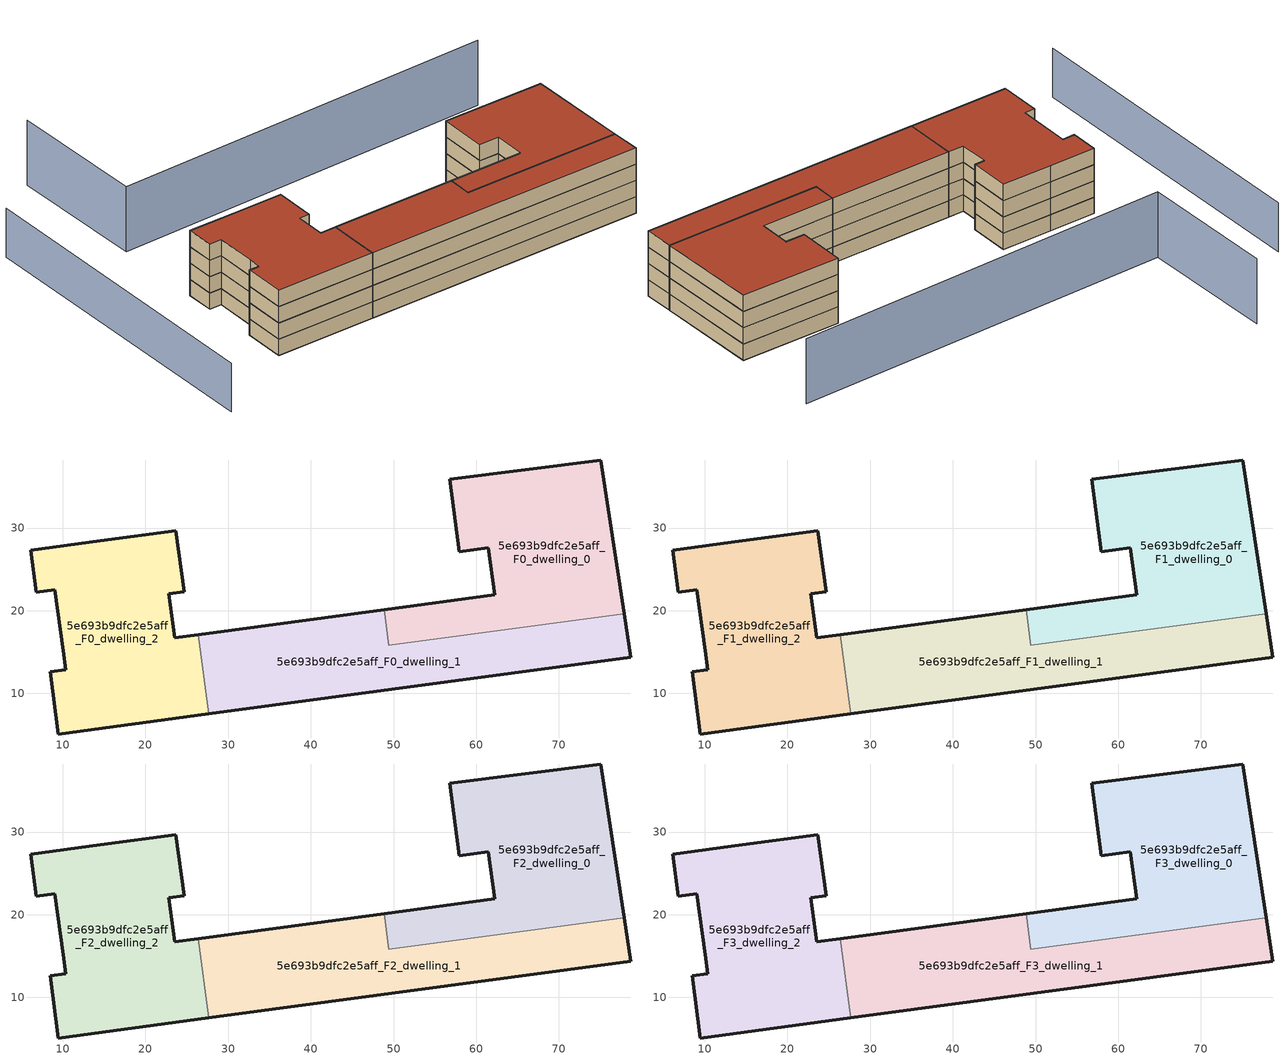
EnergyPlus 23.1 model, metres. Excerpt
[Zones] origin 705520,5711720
5e693b9dfc2e5aff_F0_dwelling_0
 floor ground (EU_floor_Construction): 77.9,19.63 75.07,38.22 56.79,35.92 57.97,27.15 61.48,27.62 62.25,21.92 48.86,20.13 49.43,15.83 z0
 wall outside (EU_wall_Construction): 48.86,20.13 62.25,21.92 61.48,27.62 57.97,27.15 56.79,35.92 75.07,38.22 77.9,19.63 z0:3
 wall to 5e693b9dfc2e5aff_F0_dwelling_1 (EU_wall_Construction): 77.9,19.63 49.43,15.83 48.86,20.13 z0:3
5e693b9dfc2e5aff_F0_dwelling_1
 floor ground (EU_floor_Construction): 78.71,14.34 77.9,19.63 49.43,15.83 48.86,20.13 26.39,17.12 27.67,7.52 z0
 wall outside (EU_wall_Construction): 77.9,19.63 78.71,14.34 27.67,7.52 / 26.39,17.12 48.86,20.13 z0:3
 wall to 5e693b9dfc2e5aff_F0_dwelling_2 (EU_wall_Construction): 27.67,7.52 26.39,17.12 z0:3
5e693b9dfc2e5aff_F0_dwelling_2
 floor ground (EU_floor_Construction): 27.67,7.52 26.39,17.12 23.56,16.74 22.84,22.02 24.68,22.27 23.69,29.68 14.5,28.45 6.11,27.31 6.8,22.25 9.02,22.55 10.03,15.14 10.34,12.85 8.48,12.6 9.48,5.09 z0
 wall outside (EU_wall_Construction): 27.67,7.52 9.48,5.09 8.48,12.6 10.34,12.85 10.03,15.14 9.02,22.55 6.8,22.25 6.11,27.31 14.5,28.45 23.69,29.68 24.68,22.27 22.84,22.02 23.56,16.74 26.39,17.12 z0:3
5e693b9dfc2e5aff_F1_dwelling_0
 floor to 5e693b9dfc2e5aff_F0_dwelling_0 (EU_floor_Construction): 77.9,19.63 75.07,38.22 56.79,35.92 57.97,27.15 61.48,27.62 62.25,21.92 48.86,20.13 49.43,15.83 z3
 wall outside (EU_wall_Construction): 48.86,20.13 62.25,21.92 61.48,27.62 57.97,27.15 56.79,35.92 75.07,38.22 77.9,19.63 z3:6
 wall to 5e693b9dfc2e5aff_F1_dwelling_1 (EU_wall_Construction): 77.9,19.63 49.43,15.83 48.86,20.13 z3:6
5e693b9dfc2e5aff_F1_dwelling_1
 floor to 5e693b9dfc2e5aff_F0_dwelling_1 (EU_floor_Construction): 78.71,14.34 77.9,19.63 49.43,15.83 48.86,20.13 26.39,17.12 27.67,7.52 z3
 wall outside (EU_wall_Construction): 77.9,19.63 78.71,14.34 27.67,7.52 / 26.39,17.12 48.86,20.13 z3:6
 wall to 5e693b9dfc2e5aff_F1_dwelling_2 (EU_wall_Construction): 27.67,7.52 26.39,17.12 z3:6
5e693b9dfc2e5aff_F1_dwelling_2
 floor to 5e693b9dfc2e5aff_F0_dwelling_2 (EU_floor_Construction): 27.67,7.52 26.39,17.12 23.56,16.74 22.84,22.02 24.68,22.27 23.69,29.68 14.5,28.45 6.11,27.31 6.8,22.25 9.02,22.55 10.03,15.14 10.34,12.85 8.48,12.6 9.48,5.09 z3
 wall outside (EU_wall_Construction): 27.67,7.52 9.48,5.09 8.48,12.6 10.34,12.85 10.03,15.14 9.02,22.55 6.8,22.25 6.11,27.31 14.5,28.45 23.69,29.68 24.68,22.27 22.84,22.02 23.56,16.74 26.39,17.12 z3:6
5e693b9dfc2e5aff_F2_dwelling_0
 floor to 5e693b9dfc2e5aff_F1_dwelling_0 (EU_floor_Construction): 77.9,19.63 75.07,38.22 56.79,35.92 57.97,27.15 61.48,27.62 62.25,21.92 48.86,20.13 49.43,15.83 z6
 wall outside (EU_wall_Construction): 48.86,20.13 62.25,21.92 61.48,27.62 57.97,27.15 56.79,35.92 75.07,38.22 77.9,19.63 z6:9
 wall to 5e693b9dfc2e5aff_F2_dwelling_1 (EU_wall_Construction): 77.9,19.63 49.43,15.83 48.86,20.13 z6:9
5e693b9dfc2e5aff_F2_dwelling_1
 floor to 5e693b9dfc2e5aff_F1_dwelling_1 (EU_floor_Construction): 78.71,14.34 77.9,19.63 49.43,15.83 48.86,20.13 26.39,17.12 27.67,7.52 z6
 wall outside (EU_wall_Construction): 77.9,19.63 78.71,14.34 27.67,7.52 / 26.39,17.12 48.86,20.13 z6:9
 wall to 5e693b9dfc2e5aff_F2_dwelling_2 (EU_wall_Construction): 27.67,7.52 26.39,17.12 z6:9
5e693b9dfc2e5aff_F2_dwelling_2
 floor to 5e693b9dfc2e5aff_F1_dwelling_2 (EU_floor_Construction): 27.67,7.52 26.39,17.12 23.56,16.74 22.84,22.02 24.68,22.27 23.69,29.68 14.5,28.45 6.11,27.31 6.8,22.25 9.02,22.55 10.03,15.14 10.34,12.85 8.48,12.6 9.48,5.09 z6
 wall outside (EU_wall_Construction): 27.67,7.52 9.48,5.09 8.48,12.6 10.34,12.85 10.03,15.14 9.02,22.55 6.8,22.25 6.11,27.31 14.5,28.45 23.69,29.68 24.68,22.27 22.84,22.02 23.56,16.74 26.39,17.12 z6:9
5e693b9dfc2e5aff_F3_dwelling_0
 floor to 5e693b9dfc2e5aff_F2_dwelling_0 (EU_floor_Construction): 77.9,19.63 75.07,38.22 56.79,35.92 57.97,27.15 61.48,27.62 62.25,21.92 48.86,20.13 49.43,15.83 z9
 wall outside (EU_wall_Construction): 48.86,20.13 62.25,21.92 61.48,27.62 57.97,27.15 56.79,35.92 75.07,38.22 77.9,19.63 z9:12
 wall to 5e693b9dfc2e5aff_F3_dwelling_1 (EU_wall_Construction): 77.9,19.63 49.43,15.83 48.86,20.13 z9:12
 roof outside (EU_roof_Construction): 75.07,38.22 77.9,19.63 49.43,15.83 48.86,20.13 62.25,21.92 61.48,27.62 57.97,27.15 56.79,35.92 z12
5e693b9dfc2e5aff_F3_dwelling_1
 floor to 5e693b9dfc2e5aff_F2_dwelling_1 (EU_floor_Construction): 78.71,14.34 77.9,19.63 49.43,15.83 48.86,20.13 26.39,17.12 27.67,7.52 z9
 wall outside (EU_wall_Construction): 77.9,19.63 78.71,14.34 27.67,7.52 / 26.39,17.12 48.86,20.13 z9:12
 wall to 5e693b9dfc2e5aff_F3_dwelling_2 (EU_wall_Construction): 27.67,7.52 26.39,17.12 z9:12
 roof outside (EU_roof_Construction): 77.9,19.63 78.71,14.34 27.67,7.52 26.39,17.12 48.86,20.13 49.43,15.83 z12
5e693b9dfc2e5aff_F3_dwelling_2
 floor to 5e693b9dfc2e5aff_F2_dwelling_2 (EU_floor_Construction): 27.67,7.52 26.39,17.12 23.56,16.74 22.84,22.02 24.68,22.27 23.69,29.68 14.5,28.45 6.11,27.31 6.8,22.25 9.02,22.55 10.03,15.14 10.34,12.85 8.48,12.6 9.48,5.09 z9
 wall outside (EU_wall_Construction): 27.67,7.52 9.48,5.09 8.48,12.6 10.34,12.85 10.03,15.14 9.02,22.55 6.8,22.25 6.11,27.31 14.5,28.45 23.69,29.68 24.68,22.27 22.84,22.02 23.56,16.74 26.39,17.12 z9:12
 roof outside (EU_roof_Construction): 23.69,29.68 24.68,22.27 22.84,22.02 23.56,16.74 26.39,17.12 27.67,7.52 9.48,5.09 8.48,12.6 10.34,12.85 10.03,15.14 9.02,22.55 6.8,22.25 6.11,27.31 14.5,28.45 z12
shading: 72.78,54.17 3.79,43.4 / 3.79,43.4 -0.07,68.12 z0:12; -13.35,51.23 -5.11,-5.74 z0:9
[Building]
EU S2 Campaign: North Axis=0; Terrain=City; Solar Distribution=FullExterior
[Site:Location]
London: Latitude=51.5; Longitude=-0.5; Time Zone=0; Elevation=25
[SizingPeriod:WeatherFileDays]
AnnualSizingPeriod: Begin Month=1; Begin Day of Month=1; End Month=12; End Day of Month=31; Day of Week for Start Day=Monday; Use Weather File Daylight Saving Period=No; Use Weather File Rain and Snow Indicators=No
[MATERIAL]
EU_InternalMass_Material: Roughness=MediumRough; Thickness=0.1; Conductivity=1; Density=1800; Specific Heat=900; Thermal Absorptance=0.9; Solar Absorptance=0.7; Visible Absorptance=0.7
[MATERIAL:NOMASS] Roughness=MediumRough; Thermal Absorptance=0.9; Solar Absorptance=0.7; Visible Absorptance=0.7
Name | Thermal Resistance
EU_wall_NoMass | 0.655885
EU_roof_NoMass | 2.70553
EU_floor_NoMass | 2.16442
[CONSTRUCTION]
EU_wall_Construction: EU_wall_NoMass
EU_roof_Construction: EU_roof_NoMass
EU_floor_Construction: EU_floor_NoMass
EU_InternalMass_Construction: EU_InternalMass_Material
[ZONE] Type=1; Multiplier=1; Ceiling Height=autocalculate; Floor Area=autocalculate; Part of Total Floor Area=Yes
Name | Volume
5e693b9dfc2e5aff_F0_dwelling_0; 5e693b9dfc2e5aff_F1_dwelling_0; 5e693b9dfc2e5aff_F2_dwelling_0; 5e693b9dfc2e5aff_F3_dwelling_0; 5e693b9dfc2e5aff_F0_dwelling_2; 5e693b9dfc2e5aff_F1_dwelling_2; 5e693b9dfc2e5aff_F2_dwelling_2; 5e693b9dfc2e5aff_F3_dwelling_2 | 1121.01
5e693b9dfc2e5aff_F0_dwelling_1; 5e693b9dfc2e5aff_F1_dwelling_1; 5e693b9dfc2e5aff_F2_dwelling_1; 5e693b9dfc2e5aff_F3_dwelling_1 | 1121.04
[INTERNALMASS] Construction=EU_InternalMass_Construction
Name | Zone or ZoneList | Surface Area
5e693b9dfc2e5aff_F0_dwelling_0_EU_InternalMass | 5e693b9dfc2e5aff_F0_dwelling_0 | 373.665
5e693b9dfc2e5aff_F0_dwelling_1_EU_InternalMass | 5e693b9dfc2e5aff_F0_dwelling_1 | 373.679
5e693b9dfc2e5aff_F0_dwelling_2_EU_InternalMass | 5e693b9dfc2e5aff_F0_dwelling_2 | 373.669
5e693b9dfc2e5aff_F1_dwelling_0_EU_InternalMass | 5e693b9dfc2e5aff_F1_dwelling_0 | 373.665
5e693b9dfc2e5aff_F1_dwelling_1_EU_InternalMass | 5e693b9dfc2e5aff_F1_dwelling_1 | 373.679
5e693b9dfc2e5aff_F1_dwelling_2_EU_InternalMass | 5e693b9dfc2e5aff_F1_dwelling_2 | 373.669
5e693b9dfc2e5aff_F2_dwelling_0_EU_InternalMass | 5e693b9dfc2e5aff_F2_dwelling_0 | 373.665
5e693b9dfc2e5aff_F2_dwelling_1_EU_InternalMass | 5e693b9dfc2e5aff_F2_dwelling_1 | 373.679
5e693b9dfc2e5aff_F2_dwelling_2_EU_InternalMass | 5e693b9dfc2e5aff_F2_dwelling_2 | 373.669
5e693b9dfc2e5aff_F3_dwelling_0_EU_InternalMass | 5e693b9dfc2e5aff_F3_dwelling_0 | 373.665
5e693b9dfc2e5aff_F3_dwelling_1_EU_InternalMass | 5e693b9dfc2e5aff_F3_dwelling_1 | 373.679
5e693b9dfc2e5aff_F3_dwelling_2_EU_InternalMass | 5e693b9dfc2e5aff_F3_dwelling_2 | 373.669
[OTHEREQUIPMENT] Fuel Type=Electricity; Design Level Calculation Method=Watts/Area; Power per Zone Floor Area=1; Fraction Latent=0; Fraction Radiant=0; Fraction Lost=0; Carbon Dioxide Generation Rate=0; EndUse Subcategory=EU_Step8_InternalGains
Name | Zone or ZoneList or Space or SpaceList | Schedule
EU_Step8_InternalGain_5e693b9dfc2e5aff_F0_dwelling_0_f000 | 5e693b9dfc2e5aff_F0_dwelling_0 | EU_Step8_GainSchedule_5e693b9dfc2e5aff_F0_dwelling_0_f000
EU_Step8_InternalGain_5e693b9dfc2e5aff_F0_dwelling_1_f000 | 5e693b9dfc2e5aff_F0_dwelling_1 | EU_Step8_GainSchedule_5e693b9dfc2e5aff_F0_dwelling_1_f000
EU_Step8_InternalGain_5e693b9dfc2e5aff_F0_dwelling_2_f000 | 5e693b9dfc2e5aff_F0_dwelling_2 | EU_Step8_GainSchedule_5e693b9dfc2e5aff_F0_dwelling_2_f000
EU_Step8_InternalGain_5e693b9dfc2e5aff_F1_dwelling_0_f000 | 5e693b9dfc2e5aff_F1_dwelling_0 | EU_Step8_GainSchedule_5e693b9dfc2e5aff_F1_dwelling_0_f000
EU_Step8_InternalGain_5e693b9dfc2e5aff_F1_dwelling_1_f000 | 5e693b9dfc2e5aff_F1_dwelling_1 | EU_Step8_GainSchedule_5e693b9dfc2e5aff_F1_dwelling_1_f000
EU_Step8_InternalGain_5e693b9dfc2e5aff_F1_dwelling_2_f000 | 5e693b9dfc2e5aff_F1_dwelling_2 | EU_Step8_GainSchedule_5e693b9dfc2e5aff_F1_dwelling_2_f000
EU_Step8_InternalGain_5e693b9dfc2e5aff_F2_dwelling_0_f000 | 5e693b9dfc2e5aff_F2_dwelling_0 | EU_Step8_GainSchedule_5e693b9dfc2e5aff_F2_dwelling_0_f000
EU_Step8_InternalGain_5e693b9dfc2e5aff_F2_dwelling_1_f000 | 5e693b9dfc2e5aff_F2_dwelling_1 | EU_Step8_GainSchedule_5e693b9dfc2e5aff_F2_dwelling_1_f000
EU_Step8_InternalGain_5e693b9dfc2e5aff_F2_dwelling_2_f000 | 5e693b9dfc2e5aff_F2_dwelling_2 | EU_Step8_GainSchedule_5e693b9dfc2e5aff_F2_dwelling_2_f000
EU_Step8_InternalGain_5e693b9dfc2e5aff_F3_dwelling_0_f000 | 5e693b9dfc2e5aff_F3_dwelling_0 | EU_Step8_GainSchedule_5e693b9dfc2e5aff_F3_dwelling_0_f000
EU_Step8_InternalGain_5e693b9dfc2e5aff_F3_dwelling_1_f000 | 5e693b9dfc2e5aff_F3_dwelling_1 | EU_Step8_GainSchedule_5e693b9dfc2e5aff_F3_dwelling_1_f000
EU_Step8_InternalGain_5e693b9dfc2e5aff_F3_dwelling_2_f000 | 5e693b9dfc2e5aff_F3_dwelling_2 | EU_Step8_GainSchedule_5e693b9dfc2e5aff_F3_dwelling_2_f000
[ZONEVENTILATION:DESIGNFLOWRATE] Schedule=EU_AlwaysOn; Design Flow Rate Calculation Method=AirChanges/Hour; Air Changes per Hour=0.462017; Ventilation Type=Natural; Fan Pressure Rise=0; Fan Total Efficiency=1; Constant Term Coefficient=1; Temperature Term Coefficient=0; Velocity Term Coefficient=0; Velocity Squared Term Coefficient=0; Minimum Indoor Temperature=-100; Maximum Indoor Temperature=100; Delta Temperature=-100; Minimum Outdoor Temperature=-100; Maximum Outdoor Temperature=100; Maximum Wind Speed=40
Name | Zone or ZoneList or Space or SpaceList
EU_ConstantAir_5e693b9dfc2e5aff_F0_dwelling_0 | 5e693b9dfc2e5aff_F0_dwelling_0
EU_ConstantAir_5e693b9dfc2e5aff_F0_dwelling_1 | 5e693b9dfc2e5aff_F0_dwelling_1
EU_ConstantAir_5e693b9dfc2e5aff_F0_dwelling_2 | 5e693b9dfc2e5aff_F0_dwelling_2
EU_ConstantAir_5e693b9dfc2e5aff_F1_dwelling_0 | 5e693b9dfc2e5aff_F1_dwelling_0
EU_ConstantAir_5e693b9dfc2e5aff_F1_dwelling_1 | 5e693b9dfc2e5aff_F1_dwelling_1
EU_ConstantAir_5e693b9dfc2e5aff_F1_dwelling_2 | 5e693b9dfc2e5aff_F1_dwelling_2
EU_ConstantAir_5e693b9dfc2e5aff_F2_dwelling_0 | 5e693b9dfc2e5aff_F2_dwelling_0
EU_ConstantAir_5e693b9dfc2e5aff_F2_dwelling_1 | 5e693b9dfc2e5aff_F2_dwelling_1
EU_ConstantAir_5e693b9dfc2e5aff_F2_dwelling_2 | 5e693b9dfc2e5aff_F2_dwelling_2
EU_ConstantAir_5e693b9dfc2e5aff_F3_dwelling_0 | 5e693b9dfc2e5aff_F3_dwelling_0
EU_ConstantAir_5e693b9dfc2e5aff_F3_dwelling_1 | 5e693b9dfc2e5aff_F3_dwelling_1
EU_ConstantAir_5e693b9dfc2e5aff_F3_dwelling_2 | 5e693b9dfc2e5aff_F3_dwelling_2
[HVACTEMPLATE:THERMOSTAT] Constant Heating Setpoint=20; Constant Cooling Setpoint=50
EU_HeatOnly_5e693b9dfc2e5aff_F0_dwelling_0; EU_HeatOnly_5e693b9dfc2e5aff_F0_dwelling_1; EU_HeatOnly_5e693b9dfc2e5aff_F0_dwelling_2; EU_HeatOnly_5e693b9dfc2e5aff_F1_dwelling_0; EU_HeatOnly_5e693b9dfc2e5aff_F1_dwelling_1; EU_HeatOnly_5e693b9dfc2e5aff_F1_dwelling_2; EU_HeatOnly_5e693b9dfc2e5aff_F2_dwelling_0; EU_HeatOnly_5e693b9dfc2e5aff_F2_dwelling_1; EU_HeatOnly_5e693b9dfc2e5aff_F2_dwelling_2; EU_HeatOnly_5e693b9dfc2e5aff_F3_dwelling_0; EU_HeatOnly_5e693b9dfc2e5aff_F3_dwelling_1; EU_HeatOnly_5e693b9dfc2e5aff_F3_dwelling_2
[HVACTEMPLATE:ZONE:IDEALLOADSAIRSYSTEM] System Availability Schedule=EU_AlwaysOn; Maximum Heating Supply Air Temperature=50; Minimum Cooling Supply Air Temperature=13; Maximum Heating Supply Air Humidity Ratio=0.0156; Minimum Cooling Supply Air Humidity Ratio=0.0077; Heating Limit=NoLimit; Cooling Limit=NoLimit; Heating Availability Schedule=EU_AlwaysOn; Cooling Availability Schedule=EU_CoolingOff; Dehumidification Control Type=ConstantSensibleHeatRatio; Cooling Sensible Heat Ratio=0.7; Dehumidification Setpoint=60; Humidification Control Type=None; Humidification Setpoint=30; Outdoor Air Method=None; Outdoor Air Flow Rate per Person=0.00944; Outdoor Air Flow Rate per Zone Floor Area=0; Outdoor Air Flow Rate per Zone=0; Demand Controlled Ventilation Type=None; Outdoor Air Economizer Type=NoEconomizer; Heat Recovery Type=None; Sensible Heat Recovery Effectiveness=0.7; Latent Heat Recovery Effectiveness=0.65
Name | Template Thermostat
5e693b9dfc2e5aff_F0_dwelling_0 | EU_HeatOnly_5e693b9dfc2e5aff_F0_dwelling_0
5e693b9dfc2e5aff_F0_dwelling_1 | EU_HeatOnly_5e693b9dfc2e5aff_F0_dwelling_1
5e693b9dfc2e5aff_F0_dwelling_2 | EU_HeatOnly_5e693b9dfc2e5aff_F0_dwelling_2
5e693b9dfc2e5aff_F1_dwelling_0 | EU_HeatOnly_5e693b9dfc2e5aff_F1_dwelling_0
5e693b9dfc2e5aff_F1_dwelling_1 | EU_HeatOnly_5e693b9dfc2e5aff_F1_dwelling_1
5e693b9dfc2e5aff_F1_dwelling_2 | EU_HeatOnly_5e693b9dfc2e5aff_F1_dwelling_2
5e693b9dfc2e5aff_F2_dwelling_0 | EU_HeatOnly_5e693b9dfc2e5aff_F2_dwelling_0
5e693b9dfc2e5aff_F2_dwelling_1 | EU_HeatOnly_5e693b9dfc2e5aff_F2_dwelling_1
5e693b9dfc2e5aff_F2_dwelling_2 | EU_HeatOnly_5e693b9dfc2e5aff_F2_dwelling_2
5e693b9dfc2e5aff_F3_dwelling_0 | EU_HeatOnly_5e693b9dfc2e5aff_F3_dwelling_0
5e693b9dfc2e5aff_F3_dwelling_1 | EU_HeatOnly_5e693b9dfc2e5aff_F3_dwelling_1
5e693b9dfc2e5aff_F3_dwelling_2 | EU_HeatOnly_5e693b9dfc2e5aff_F3_dwelling_2
[SIZING:ZONE] Zone Cooling Design Supply Air Temperature Input Method=SupplyAirTemperature; Zone Cooling Design Supply Air Temperature=13; Zone Heating Design Supply Air Temperature Input Method=SupplyAirTemperature; Zone Heating Design Supply Air Temperature=50; Zone Cooling Design Supply Air Humidity Ratio=0.008; Zone Heating Design Supply Air Humidity Ratio=0.008; Cooling Design Air Flow Method=DesignDay; Cooling Design Air Flow Rate=0; Cooling Minimum Air Flow per Zone Floor Area=0.000762; Cooling Minimum Air Flow=0; Cooling Minimum Air Flow Fraction=0.2; Heating Design Air Flow Method=DesignDay; Heating Design Air Flow Rate=0; Heating Maximum Air Flow per Zone Floor Area=0.002032; Heating Maximum Air Flow=0.141576; Heating Maximum Air Flow Fraction=0.3; Account for Dedicated Outdoor Air System=No; Dedicated Outdoor Air System Control Strategy=NeutralSupplyAir; Dedicated Outdoor Air Low Setpoint Temperature for Design=autosize; Dedicated Outdoor Air High Setpoint Temperature for Design=autosize; Zone Load Sizing Method=Sensible Load Only No Latent Load; Zone Latent Cooling Design Supply Air Humidity Ratio Input Method=HumidityRatioDifference; Zone Cooling Design Supply Air Humidity Ratio Difference=0.005; Zone Latent Heating Design Supply Air Humidity Ratio Input Method=HumidityRatioDifference; Zone Humidification Design Supply Air Humidity Ratio Difference=0.005
5e693b9dfc2e5aff_F0_dwelling_0; 5e693b9dfc2e5aff_F0_dwelling_1; 5e693b9dfc2e5aff_F0_dwelling_2; 5e693b9dfc2e5aff_F1_dwelling_0; 5e693b9dfc2e5aff_F1_dwelling_1; 5e693b9dfc2e5aff_F1_dwelling_2; 5e693b9dfc2e5aff_F2_dwelling_0; 5e693b9dfc2e5aff_F2_dwelling_1; 5e693b9dfc2e5aff_F2_dwelling_2; 5e693b9dfc2e5aff_F3_dwelling_0; 5e693b9dfc2e5aff_F3_dwelling_1; 5e693b9dfc2e5aff_F3_dwelling_2
[SCHEDULE:CONSTANT]
Name | Hourly Value
EU_AlwaysOn | 1
EU_CoolingOff | 0
[SCHEDULE:FILE] Column Number=1; Rows to Skip at Top=0; Number of Hours of Data=8760; Column Separator=Comma; Interpolate to Timestep=No; Minutes per Item=60; Adjust Schedule for Daylight Savings=Yes
Name | File
EU_Step8_GainSchedule_5e693b9dfc2e5aff_F0_dwelling_0_f000 | ../../schedules/5e693b9dfc2e5aff/5e693b9dfc2e5aff_F0_dwelling_0_f000_gain.csv
EU_Step8_GainSchedule_5e693b9dfc2e5aff_F0_dwelling_1_f000 | ../../schedules/5e693b9dfc2e5aff/5e693b9dfc2e5aff_F0_dwelling_1_f000_gain.csv
EU_Step8_GainSchedule_5e693b9dfc2e5aff_F0_dwelling_2_f000 | ../../schedules/5e693b9dfc2e5aff/5e693b9dfc2e5aff_F0_dwelling_2_f000_gain.csv
EU_Step8_GainSchedule_5e693b9dfc2e5aff_F1_dwelling_0_f000 | ../../schedules/5e693b9dfc2e5aff/5e693b9dfc2e5aff_F1_dwelling_0_f000_gain.csv
EU_Step8_GainSchedule_5e693b9dfc2e5aff_F1_dwelling_1_f000 | ../../schedules/5e693b9dfc2e5aff/5e693b9dfc2e5aff_F1_dwelling_1_f000_gain.csv
EU_Step8_GainSchedule_5e693b9dfc2e5aff_F1_dwelling_2_f000 | ../../schedules/5e693b9dfc2e5aff/5e693b9dfc2e5aff_F1_dwelling_2_f000_gain.csv
EU_Step8_GainSchedule_5e693b9dfc2e5aff_F2_dwelling_0_f000 | ../../schedules/5e693b9dfc2e5aff/5e693b9dfc2e5aff_F2_dwelling_0_f000_gain.csv
EU_Step8_GainSchedule_5e693b9dfc2e5aff_F2_dwelling_1_f000 | ../../schedules/5e693b9dfc2e5aff/5e693b9dfc2e5aff_F2_dwelling_1_f000_gain.csv
EU_Step8_GainSchedule_5e693b9dfc2e5aff_F2_dwelling_2_f000 | ../../schedules/5e693b9dfc2e5aff/5e693b9dfc2e5aff_F2_dwelling_2_f000_gain.csv
EU_Step8_GainSchedule_5e693b9dfc2e5aff_F3_dwelling_0_f000 | ../../schedules/5e693b9dfc2e5aff/5e693b9dfc2e5aff_F3_dwelling_0_f000_gain.csv
EU_Step8_GainSchedule_5e693b9dfc2e5aff_F3_dwelling_1_f000 | ../../schedules/5e693b9dfc2e5aff/5e693b9dfc2e5aff_F3_dwelling_1_f000_gain.csv
EU_Step8_GainSchedule_5e693b9dfc2e5aff_F3_dwelling_2_f000 | ../../schedules/5e693b9dfc2e5aff/5e693b9dfc2e5aff_F3_dwelling_2_f000_gain.csv
